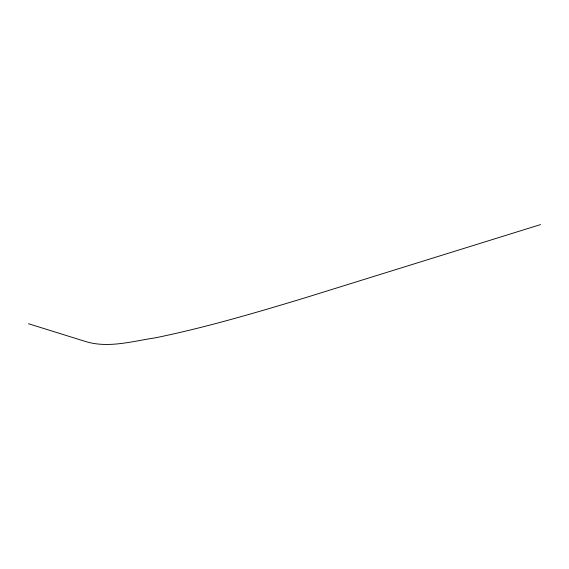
<?xml version="1.0" encoding="UTF-8"?>
<svg xmlns="http://www.w3.org/2000/svg" width="569" height="569" viewBox="0 0 569 569"><rect width="100%" height="100%" fill="white"/><g stroke="black" fill="none" stroke-linecap="round" stroke-linejoin="round"><path stroke-width="0.85" d="M540.55 224.584L304.543 297.971C255.303 312.879 205.857 327.452 155.429 337.822C132.712 341.172 108.565 348.484 85.876 341.606L28.45 323.718"/></g></svg>
